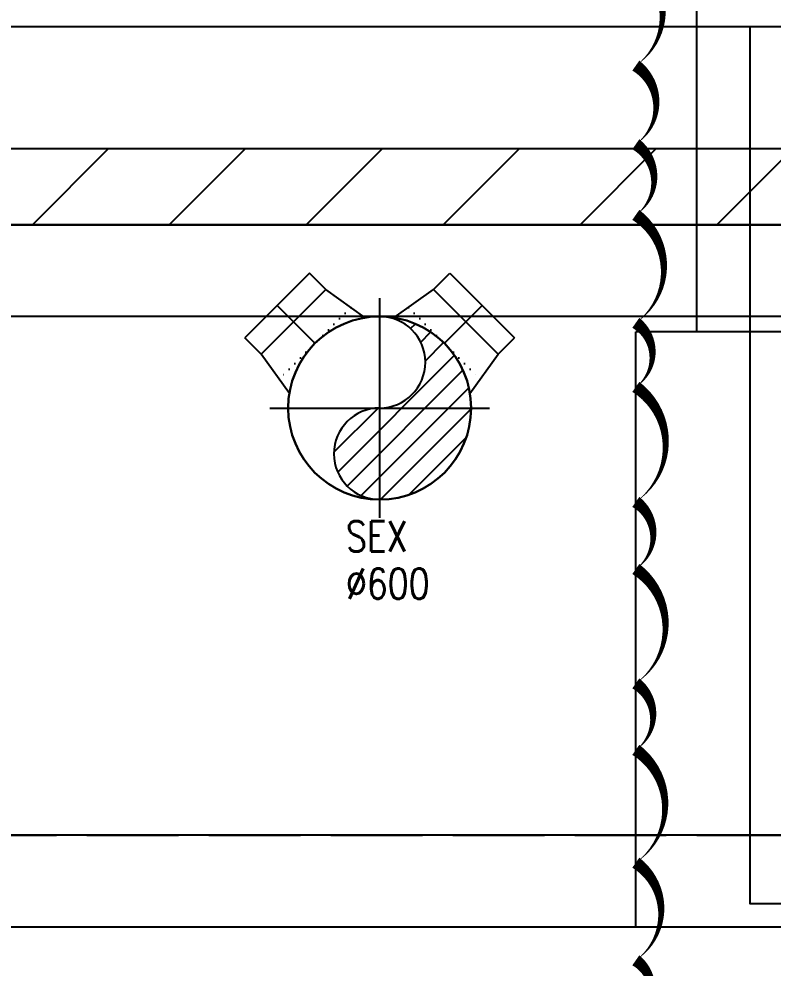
# Model space of a CAD drawing. Extents: x -3080 to 28500, y -1326 to 31609.
# Drawn here: x 7422.7 to 7670, y 26277.3 to 26588.3 of the extents above; entities that cross this region are included whole.
import ezdxf
from ezdxf.enums import TextEntityAlignment as Align
from ezdxf.xclip import XClip

# ---------------------------------------------------------------- set-up
doc = ezdxf.new("R2010")
doc.units = 0
doc.header["$LTSCALE"] = 100
doc.header["$XCLIPFRAME"] = 2
for name, pattern in [('188K-SM-07-F10-MECH-CR PIPE-Y2257103$0$AP6A-SM-08-FR1-001-A_AAS 210916$0$CENTER', [50.8, 31.75, -6.35, 6.35, -6.35]), ('188K-SM-07-F10-MECH-CR PIPE-Y2257103$0$AP6A-SM-08-FR1-001-A_AAS 210916$0$DOT', [0.25, 0, -0.25]), ('188K-SM-07-F10-MECH-CR PIPE-Y2257103$0$CENTER2', [1.125, 0.75, -0.125, 0.125, -0.125]), ('188K-SM-07-F10-MECH-CR PIPE-Y2257103$0$X-S-FAB_SL ALL$0$HIDDEN', [0.4, 0.3, -0.1])]:
    doc.linetypes.add(name, pattern=pattern)
for name, color, linetype in [('0-xref', 8, 'Continuous'), ('188K-SM-07-F10-MECH-CR PIPE-Y2257103$0$0-CF-AAS-SEX', 3, 'Continuous'), ('188K-SM-07-F10-MECH-CR PIPE-Y2257103$0$0-FIRE', 1, 'Continuous'), ('188K-SM-07-F10-MECH-CR PIPE-Y2257103$0$0-hookupzoom', 4, 'Continuous'), ('188K-SM-07-F10-MECH-CR PIPE-Y2257103$0$AP6A-SM-08-FR1-001-A_AAS 210916$0$0-Block Center-Line', 1, '188K-SM-07-F10-MECH-CR PIPE-Y2257103$0$AP6A-SM-08-FR1-001-A_AAS 210916$0$CENTER'), ('188K-SM-07-F10-MECH-CR PIPE-Y2257103$0$AP6A-SM-08-FR1-001-A_AAS 210916$0$0-Block Support-Line', 7, '188K-SM-07-F10-MECH-CR PIPE-Y2257103$0$AP6A-SM-08-FR1-001-A_AAS 210916$0$DOT'), ('188K-SM-07-F10-MECH-CR PIPE-Y2257103$0$Block Center-Line', 1, '188K-SM-07-F10-MECH-CR PIPE-Y2257103$0$CENTER2'), ('188K-SM-07-F10-MECH-CR PIPE-Y2257103$0$X-S-FAB_SL ALL$0$ASP_1', 1, 'Continuous'), ('188K-SM-07-F10-MECH-CR PIPE-Y2257103$0$X-S-FAB_SL ALL$0$ASP_8', 8, 'Continuous'), ('188K-SM-07-F10-MECH-CR PIPE-Y2257103$0$X-S-FAB_SL ALL$0$BEAM-S', 2, 'Continuous'), ('188K-SM-07-F10-MECH-CR PIPE-Y2257103$0$X-S-FAB_SL ALL$0$HID', 5, '188K-SM-07-F10-MECH-CR PIPE-Y2257103$0$X-S-FAB_SL ALL$0$HIDDEN')]:
    doc.layers.add(name, color=color, linetype=linetype)
doc.styles.add('188K-SM-07-F10-MECH-CR PIPE-Y2257103$0$T0', font='simplex.shx', dxfattribs={"width": 0.8, "bigfont": 'chineset.shx'})

# ---------------------------------------------------------------- blocks, each defined once
blk = doc.blocks.new('*U1489')
for p, q in [((-150, 400), (-150, 475)), ((-150, 475), (150, 475)), ((150, 400), (150, 475)), ((-175.4, 243.4), (-150, 400)), ((-150, 400), (150, 400)), ((175.4, 243.4), (150, 400))]:
    blk.add_line(p, q)
blk.add_circle((0, 0), 300)
at = {"layer": '188K-SM-07-F10-MECH-CR PIPE-Y2257103$0$AP6A-SM-08-FR1-001-A_AAS 210916$0$0-Block Center-Line'}
blk.add_line((0, 300), (0, 475), dxfattribs=at)
at = {"layer": '188K-SM-07-F10-MECH-CR PIPE-Y2257103$0$AP6A-SM-08-FR1-001-A_AAS 210916$0$0-Block Support-Line'}
blk.add_line((-166.2, 300), (166.2, 300), dxfattribs=at)
blk = doc.blocks.new('*U1490')
h = blk.add_hatch()
h.set_pattern_fill('ANSI31', color=256, scale=1.7143, style=0)
h.paths.add_polyline_path([(0, 0, 1), (0, 30, 0.414214), (-30, 0, 0.414214), (0, -30, -1)])
blk.add_circle((0, 0), 30)
for centre, start, end in [((0, 15), 270, 90), ((0, -15), 90, 270)]:
    blk.add_arc(centre, 15, start, end)
at = {"layer": '188K-SM-07-F10-MECH-CR PIPE-Y2257103$0$Block Center-Line'}
for p, q in [((0, -36), (0, 36)), ((36, 0), (-36, 0))]:
    blk.add_line(p, q, dxfattribs=at)
blk = doc.blocks.new('*U1541')
at = {"color": 241}
blk.add_lwpolyline([(17.5, 50), (-17.5, 50), (-17.5, 337.5), (17.5, 337.5)], close=True, dxfattribs=at)
blk = doc.blocks.new('188K-SM-07-F10-MECH-CR PIPE-Y2257103$0$X-S-FAB_SL ALL')
at = {"color": 241}
for p, q in [((-2628.521, -72748.977), (19076.479, -72748.977)), ((-2628.521, -72788.977), (19076.479, -72788.977))]:
    blk.add_line(p, q, dxfattribs=at)
at = {"layer": '188K-SM-07-F10-MECH-CR PIPE-Y2257103$0$X-S-FAB_SL ALL$0$ASP_1'}
blk.add_line((-2628.521, -73043.977), (4851.479, -73043.977), dxfattribs=at)
at = {"layer": '188K-SM-07-F10-MECH-CR PIPE-Y2257103$0$X-S-FAB_SL ALL$0$ASP_8'}
for p, q in [((3171.479, -72848.977), (3171.479, -71981.477)), ((3151.479, -73043.977), (3151.479, -72848.977)), ((3261.479, -72848.977), (3151.479, -72848.977))]:
    blk.add_line(p, q, dxfattribs=at)
at = {"layer": '188K-SM-07-F10-MECH-CR PIPE-Y2257103$0$X-S-FAB_SL ALL$0$HID'}
blk.add_line((-2628.521, -73013.977), (19076.479, -73013.977), dxfattribs=at)
at = {"layer": '188K-SM-07-F10-MECH-CR PIPE-Y2257103$0$X-S-FAB_SL ALL$0$BEAM-S'}
blk.add_blockref('*U1541', (3206.479, -73086.477), dxfattribs=at)
blk = doc.blocks.new('188K-SM-07-F10-MECH-CR PIPE-Y2257103')
at = {"layer": '188K-SM-07-F10-MECH-CR PIPE-Y2257103$0$0-FIRE'}
h = blk.add_hatch(dxfattribs=at)
h.set_pattern_fill('ANSI31', color=256, scale=10)
h.set_pattern_definition([(45, (0, 99332.263), (-22.45064, 22.45064), [])])
h.paths.add_polyline_path([(23550, 26520.786), (1845, 26520.786), (1845, 26545.786), (23550, 26545.786)])
blk.add_line((23502.5, 26320.786), (1845, 26320.786))
blk.add_lwpolyline([(23550, 26520.786), (1845, 26520.786), (1845, 26545.786), (23550, 26545.786)], close=True, dxfattribs=at)
at = {"layer": '188K-SM-07-F10-MECH-CR PIPE-Y2257103$0$0-hookupzoom'}
blk.add_lwpolyline([(23550, 26490.786), (1845, 26490.786), (1845, 26520.786), (23550, 26520.786)], close=True, dxfattribs=at)
at = {"layer": '188K-SM-07-F10-MECH-CR PIPE-Y2257103$0$0-CF-AAS-SEX', "yscale": 0.1, "zscale": 0.1}
for xscale, rotation in [(-0.1, 45), (0.1, 315)]:
    blk.add_blockref('*U1489', (7540.988, 26460.786), dxfattribs=dict(at, xscale=xscale, rotation=rotation))
at = {"layer": '188K-SM-07-F10-MECH-CR PIPE-Y2257103$0$0-CF-AAS-SEX', "rotation": 180}
blk.add_blockref('*U1490', (7540.988, 26460.786), dxfattribs=at)
at = {"layer": '188K-SM-07-F10-MECH-CR PIPE-Y2257103$0$0-CF-AAS-SEX', "style": '188K-SM-07-F10-MECH-CR PIPE-Y2257103$0$T0', "width": 0.8}
for s, p in [('SEX', (7529.929, 26418.728)), ('%%C600', (7529.929, 26403.206))]:
    blk.add_text(s, height=10, dxfattribs=at).set_placement(p, align=Align.MIDDLE_LEFT)
ref = blk.add_blockref('188K-SM-07-F10-MECH-CR PIPE-Y2257103$0$X-S-FAB_SL ALL', (4473.521, 99334.763))
XClip(ref).set_block_clipping_path([(-7553.4648570136, -75341.9369645483), (24026.2025623869, -67725.7696244382)])
blk.add_lwpolyline([(7625, 26259.506, 0, 4, 0.5205671), (7625, 26279.777, 0, 4, 0.5205671), (7625, 26311.782, 0, 4, 0.5205671), (7625, 26348.754, 0, 4, 0.5205671), (7625, 26370.551, 0, 4, 0.5205671), (7625, 26408.025, 0, 4, 0.5205671), (7625, 26430.023, 0, 4, 0.5205671), (7625, 26467.72, 0, 4, 0.5205671), (7625, 26488.704, 0, 4, 0.5205671), (7625, 26524.089, 0, 4, 0.5205671), (7625, 26547.23, 0, 4, 0.5205671), (7625, 26573.01, 0, 4, 0.5205671), (7625, 26606.811, 0, 4, 0.5205671)], format="xyseb")

msp = doc.modelspace()

# ---------------------------------------------------------------- block references
at = {"layer": '0-xref'}
msp.add_blockref('188K-SM-07-F10-MECH-CR PIPE-Y2257103', (0, 0), dxfattribs=at)

doc.saveas('drawing.dxf')
